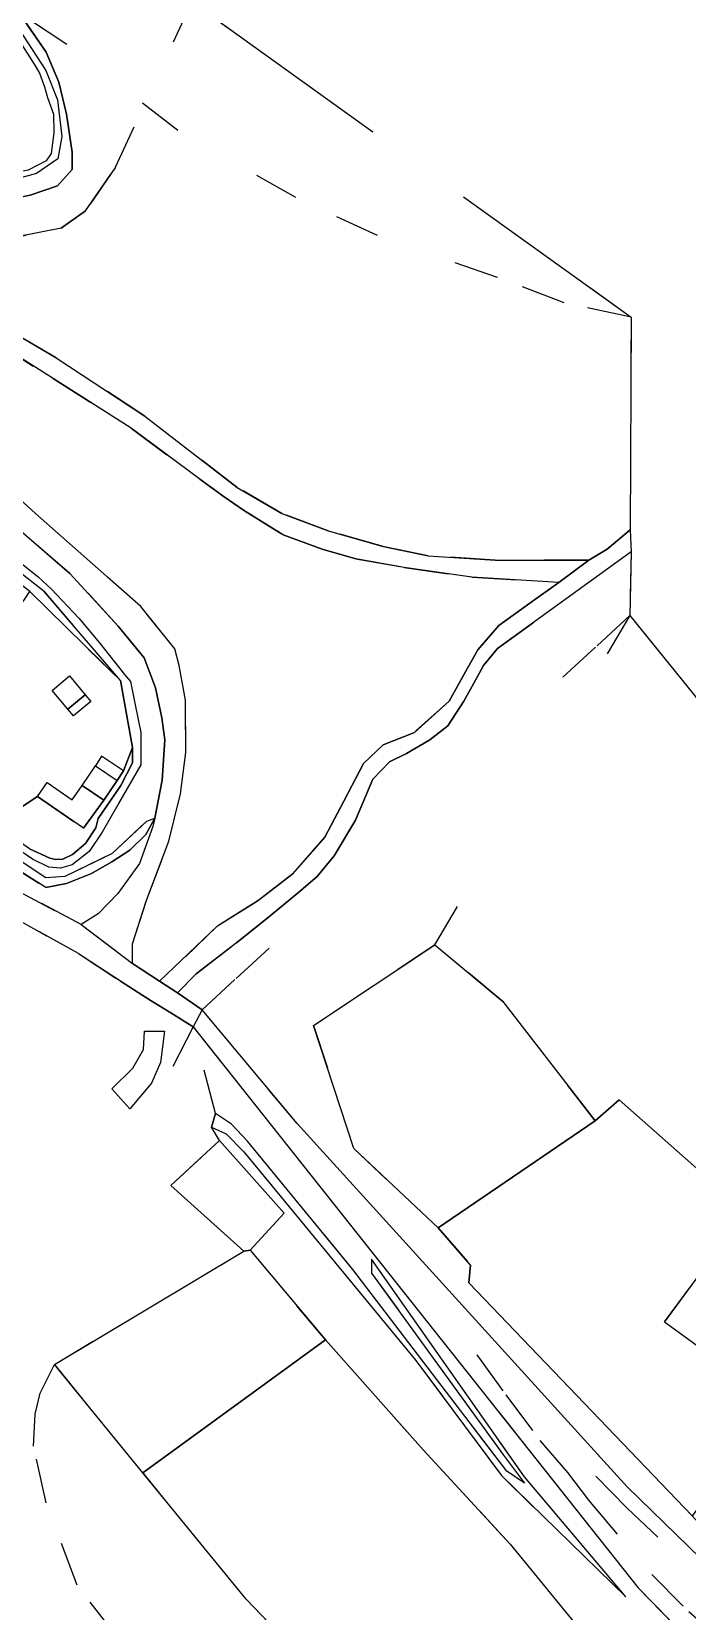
# Model space of a CAD drawing. Extents: x -14.1 to 15.6, y -19 to 8.9.
# Drawn here: x 7.472 to 8.942, y -10.684 to -7.143 of the extents above; entities that cross this region are included whole.
import ezdxf

# ---------------------------------------------------------------- set-up
doc = ezdxf.new("R2010")
doc.units = 0
doc.header["$MEASUREMENT"] = 0
doc.linetypes.add('DASHED', pattern=[0.75, 0.5, -0.25])
doc.linetypes.add('DOT', pattern=[1, 0, -1])
doc.layers.get('0').update_dxf_attribs({"linetype": 'CONTINUOUS'})

msp = doc.modelspace()

# ---------------------------------------------------------------- linework, layer by layer
at = {"color": 6, "linetype": 'DASHED'}
msp.add_lwpolyline([(1.0302, -2.4297), (4.6312, -4.7807), (7.8312, -7.0757), (8.8162, -7.7827), (8.8142, -8.2597), (8.8162, -8.3087), (8.8132, -8.4517), (9.9872, -9.9027), (11.6032, -11.8997), (11.0152, -12.9267), (10.9892, -12.9717), (10.9542, -13.0337), (10.9392, -13.0587), (10.9022, -13.1237)], dxfattribs=at)
at = {"color": 7, "linetype": 'Continuous'}
for points in [[(7.3972, -7.0657), (7.4522, -7.1507), (7.5042, -7.2297), (7.5302, -7.2957), (7.5402, -7.3777), (7.5312, -7.4277), (7.4832, -7.4607), (7.4142, -7.4797), (7.3402, -7.4777), (7.2092, -7.4247), (7.0882, -7.3427), (7.0262, -7.2957), (6.9502, -7.2557), (6.8662, -7.2007), (6.7962, -7.1417)], [(7.4442, -7.1007), (7.5052, -7.1887), (7.5332, -7.2557), (7.5502, -7.3277), (7.5632, -7.4127), (7.5632, -7.4517), (7.5302, -7.4887), (7.4692, -7.5097), (7.3902, -7.5257), (7.2602, -7.4797), (7.0822, -7.4007), (6.9732, -7.3377), (6.8802, -7.2927), (6.8372, -7.2647), (6.7992, -7.2447), (6.7562, -7.2207), (6.7262, -7.1717), (6.7562, -7.1107)], [(7.4442, -7.1007), (7.5052, -7.1887), (7.5332, -7.2557), (7.5502, -7.3277), (7.5632, -7.4127), (7.5632, -7.4517), (7.5302, -7.4887), (7.4692, -7.5097), (7.3902, -7.5257), (7.2602, -7.4797), (7.0822, -7.4007), (6.9732, -7.3377), (6.8802, -7.2927), (6.8372, -7.2647), (6.7992, -7.2447), (6.7562, -7.2207), (6.7262, -7.1717), (6.7562, -7.1107)], [(7.3992, -7.0957), (7.4402, -7.1557), (7.4782, -7.2157), (7.4902, -7.2357), (7.5012, -7.2667), (7.5082, -7.2907), (7.5212, -7.3277), (7.5222, -7.3697), (7.5162, -7.4157), (7.5052, -7.4327), (7.4642, -7.4537), (7.4062, -7.4647), (7.3562, -7.4567), (7.2982, -7.4457), (7.2212, -7.4077), (7.1432, -7.3557), (7.0902, -7.3177), (7.0432, -7.2857), (6.9732, -7.2467), (6.9132, -7.2117), (6.8692, -7.1837), (6.8272, -7.1477), (6.8082, -7.1247)], [(7.4152, -8.2337), (7.5582, -8.3577), (7.6662, -8.4757), (7.7242, -8.5467), (7.7502, -8.6137), (7.7642, -8.6807), (7.7712, -8.7307), (7.7652, -8.8207), (7.7482, -8.9057), (7.7442, -8.9247), (7.7142, -9.0077), (7.6652, -9.0747), (7.6212, -9.1207), (7.5832, -9.1447), (7.6982, -9.2317), (7.6982, -9.1877), (7.7292, -9.0917), (7.7802, -8.9577), (7.8062, -8.8517), (7.8182, -8.7587), (7.8172, -8.6417), (7.8032, -8.5637), (7.7932, -8.5267), (7.7172, -8.4317), (7.4812, -8.2227), (7.2582, -8.0207)], [(7.4672, -8.9747), (7.5132, -8.9957), (7.5262, -8.9987), (7.5422, -8.9977), (7.5642, -8.9877), (7.5932, -8.9627), (7.6162, -8.9277), (7.6212, -8.9067), (7.6722, -8.8327), (7.6982, -8.7817), (7.6982, -8.7477), (7.6712, -8.5977), (7.5002, -8.3977), (7.3122, -8.2507)], [(7.3722, -8.2727), (7.4872, -8.3647), (7.5162, -8.3917), (7.5782, -8.4577), (7.6242, -8.5127), (7.6802, -8.5837), (7.6942, -8.5997), (7.7042, -8.6517), (7.7172, -8.7137), (7.7172, -8.7597), (7.7172, -8.7867), (7.6302, -8.9377), (7.6012, -8.9807), (7.5632, -9.0107), (7.5372, -9.0177), (7.5112, -9.0157), (7.4742, -8.9977), (7.3772, -8.9317)], [(7.4262, -8.9877), (7.5042, -9.0387), (7.5472, -9.0357), (7.6532, -8.9847), (7.7302, -8.9127), (7.7482, -8.9057), (7.7282, -8.9427), (7.6922, -8.9777), (7.6522, -9.0037), (7.6062, -9.0297), (7.5502, -9.0527), (7.5042, -9.0617), (7.4042, -8.9977)], [(9.2762, -10.8617), (8.8072, -10.4047), (8.0672, -9.5907), (7.8542, -9.3357), (7.8342, -9.3737), (8.8322, -10.6317), (8.9382, -10.7407), (9.3552, -11.0527)]]:
    msp.add_lwpolyline(points, dxfattribs=at)
at = {"color": 7, "linetype": 'DOT'}
for points in [[(8.8162, -7.7827), (8.8142, -8.2597), (8.7622, -8.3027), (8.7212, -8.3277), (8.5112, -8.3277), (8.3612, -8.3177), (8.2602, -8.2967), (8.1372, -8.2617), (8.0332, -8.2227), (7.9332, -8.1647), (7.7262, -8.0047), (7.5272, -7.8737), (7.3732, -7.7837), (7.2892, -7.7537), (7.2272, -7.7487), (7.0822, -7.7567), (7.0912, -7.5967), (7.1792, -7.6177), (7.3622, -7.6177), (7.5382, -7.5837), (7.5932, -7.5447), (7.6602, -7.4467), (7.8312, -7.0757)], [(7.3122, -8.2507), (7.5002, -8.3977), (7.6712, -8.5977), (7.4682, -8.3977), (7.3002, -8.2687)], [(8.8162, -8.3087), (8.8132, -8.4517), (7.8542, -9.3357), (7.7992, -9.2977), (7.8412, -9.2547), (7.9312, -9.1857), (8.0072, -9.1247), (8.0712, -9.0717), (8.1122, -9.0367), (8.1502, -8.9907), (8.1982, -8.9107), (8.2372, -8.8187), (8.2742, -8.7797), (8.3122, -8.7607), (8.3652, -8.7307), (8.4052, -8.6987), (8.4412, -8.6437), (8.4672, -8.5967), (8.4852, -8.5637), (8.5162, -8.5257)], [(10.8372, -12.6257), (10.8332, -12.6437), (10.7932, -12.6257), (10.3902, -12.1897), (10.1112, -11.8857), (9.5672, -11.2177), (9.4252, -11.0357), (9.2762, -10.8617), (8.8072, -10.4047), (8.0672, -9.5907), (7.8542, -9.3357), (8.8132, -8.4517), (8.3762, -9.1897), (8.1042, -9.3707), (8.1942, -9.6467), (8.3832, -9.8247), (8.4562, -9.9077), (8.4522, -9.9477), (8.9532, -10.4697), (9.5002, -11.0867), (9.8642, -11.3657), (10.0282, -11.6567), (10.1692, -11.8527), (10.1332, -11.8847)], [(7.6982, -8.7477), (7.6982, -8.7817), (7.6722, -8.8327), (7.6212, -8.9067), (7.6162, -8.9277), (7.5932, -8.9627), (7.5642, -8.9877), (7.5422, -8.9977), (7.5262, -8.9987), (7.5132, -8.9957), (7.4672, -8.9747), (7.3482, -8.8907), (7.2212, -8.8087), (7.1802, -8.7837), (7.1682, -8.7797), (7.1712, -8.7577), (7.4062, -8.9097), (7.4852, -8.8577), (7.5882, -8.9287), (7.6342, -8.8657), (7.6642, -8.8217), (7.6782, -8.7997)], [(7.1542, -10.7167), (7.4802, -10.9197), (7.6362, -11.0257), (7.7232, -11.0867), (7.7702, -11.1267), (7.8242, -11.1017), (7.8392, -11.0547), (7.8212, -10.9487), (7.6652, -10.7427), (7.5742, -10.6257), (7.5052, -10.4407), (7.4762, -10.3137), (7.4802, -10.2417), (7.4912, -10.1947), (7.5232, -10.1307), (7.9482, -9.8767), (7.7842, -9.7297), (7.8932, -9.6287), (7.8752, -9.5987), (7.8842, -9.5677), (7.8342, -9.3737)], [(8.7202, -10.4347), (8.8622, -10.6017), (8.9452, -10.6847), (9.0362, -10.7647), (9.1192, -10.8447), (9.1962, -10.8987), (9.2972, -10.9387), (9.1162, -10.7607), (8.8762, -10.5177), (8.8072, -10.4527), (8.4702, -10.1087), (8.5352, -10.1987), (8.6112, -10.3007), (8.6732, -10.3727)]]:
    msp.add_lwpolyline(points, close=True, dxfattribs=at)
for points in [[(7.8312, -7.0757), (7.6602, -7.4467), (7.5932, -7.5447), (7.5382, -7.5837), (7.3622, -7.6177), (7.3902, -7.5257), (7.4692, -7.5097), (7.5302, -7.4887), (7.5632, -7.4517), (7.5632, -7.4127), (7.5502, -7.3277), (7.5332, -7.2557), (7.5052, -7.1887), (7.4442, -7.1007)], [(7.8312, -7.0757), (8.8162, -7.7827), (8.6662, -7.7507), (8.5162, -7.6937), (8.2472, -7.5997), (8.0642, -7.5147), (7.8002, -7.3647), (7.5512, -7.1717), (7.4442, -7.1007)], [(7.3912, -7.8387), (7.5202, -7.9207), (7.6952, -8.0317), (7.8492, -8.1457), (7.9042, -8.1857), (7.9472, -8.2157), (8.0362, -8.2707), (8.1232, -8.3027), (8.1992, -8.3247), (8.3072, -8.3437), (8.4592, -8.3657), (8.6542, -8.3777), (8.5892, -8.4237), (8.5192, -8.4737), (8.4722, -8.5287), (8.4492, -8.5697), (8.4082, -8.6437), (8.3302, -8.7137), (8.2602, -8.7417), (8.2162, -8.7837), (8.1722, -8.8677), (8.1292, -8.9487), (8.0582, -9.0297), (7.9782, -9.0917), (7.8892, -9.1477), (7.7592, -9.2717), (7.6982, -9.2317), (7.6982, -9.1877), (7.7292, -9.0917), (7.7802, -8.9577), (7.8062, -8.8517), (7.8182, -8.7587), (7.8172, -8.6417), (7.8032, -8.5637), (7.7932, -8.5267), (7.7172, -8.4317), (7.4812, -8.2227), (7.2582, -8.0207)], [(7.4262, -8.9877), (7.5042, -9.0387), (7.5472, -9.0357), (7.6532, -8.9847), (7.7302, -8.9127), (7.7482, -8.9057), (7.7652, -8.8207), (7.7712, -8.7307), (7.7642, -8.6807), (7.7502, -8.6137), (7.7242, -8.5467), (7.6662, -8.4757), (7.5582, -8.3577), (7.4152, -8.2337)], [(7.3722, -8.2727), (7.4872, -8.3647), (7.5162, -8.3917), (7.5782, -8.4577), (7.6242, -8.5127), (7.6802, -8.5837), (7.6942, -8.5997), (7.7042, -8.6517), (7.7172, -8.7137), (7.7172, -8.7597), (7.7172, -8.7867), (7.6302, -8.9377), (7.6012, -8.9807), (7.5632, -9.0107), (7.5372, -9.0177), (7.5112, -9.0157), (7.4742, -8.9977), (7.3772, -8.9317)], [(9.1452, -10.2197), (8.8912, -10.0347), (9.0722, -9.7877), (8.7892, -9.5377), (8.7352, -9.5847), (8.5282, -9.3167), (8.3762, -9.1897), (8.8132, -8.4517), (9.9872, -9.9027)], [(7.4042, -8.9977), (7.5042, -9.0617), (7.5502, -9.0527), (7.6062, -9.0297), (7.6522, -9.0037), (7.6922, -8.9777), (7.7282, -8.9427), (7.7482, -8.9057), (7.7442, -8.9247), (7.7142, -9.0077), (7.6652, -9.0747), (7.6212, -9.1207), (7.5832, -9.1447), (7.4352, -9.0657)], [(7.4352, -9.0657), (7.5832, -9.1447), (7.6982, -9.2317), (7.7592, -9.2717), (7.7992, -9.2977), (7.8542, -9.3357), (7.8342, -9.3737), (7.7842, -9.3427), (7.7402, -9.3157), (7.6712, -9.2717), (7.5772, -9.2097), (7.4182, -9.1207)], [(7.4182, -9.1207), (7.5772, -9.2097), (7.6712, -9.2717), (7.7402, -9.3157), (7.7842, -9.3427), (7.8342, -9.3737), (7.1542, -10.7167)], [(8.8602, -10.9187), (8.5452, -10.5337), (8.3502, -10.3217), (8.1312, -10.0757), (7.9622, -9.8747), (8.0382, -9.7917), (7.8932, -9.6287), (7.8752, -9.5987), (7.9082, -9.6137), (7.9482, -9.6537), (8.3332, -10.1217), (8.5252, -10.3797), (8.8042, -10.6517), (8.5772, -10.3827), (8.2342, -9.8947), (8.2342, -9.9257), (8.5302, -10.3337), (8.5772, -10.3967), (8.5372, -10.3697), (8.1922, -9.9177), (7.9562, -9.6297), (7.9202, -9.5917), (7.8842, -9.5677), (7.8342, -9.3737), (8.8322, -10.6317), (8.9382, -10.7407)], [(7.6652, -10.7427), (7.5742, -10.6257), (7.5052, -10.4407), (7.4762, -10.3137), (7.4802, -10.2417), (7.4912, -10.1947), (7.5232, -10.1307), (7.7212, -10.3737), (7.9532, -10.6567), (8.1372, -10.8487)]]:
    msp.add_lwpolyline(points, dxfattribs=at)
at = {"color": 5, "linetype": 'Continuous'}
msp.add_lwpolyline([(7.3732, -7.7837), (7.5272, -7.8737), (7.7262, -8.0047), (7.9332, -8.1647), (8.0332, -8.2227), (8.1372, -8.2617), (8.2602, -8.2967), (8.3612, -8.3177), (8.5112, -8.3277), (8.7212, -8.3277), (8.6542, -8.3777), (8.4592, -8.3657), (8.3072, -8.3437), (8.1992, -8.3247), (8.1232, -8.3027), (8.0362, -8.2707), (7.9472, -8.2157), (7.9042, -8.1857), (7.8492, -8.1457), (7.6952, -8.0317), (7.5202, -7.9207), (7.3912, -7.8387)], dxfattribs=at)
for points in [[(7.7592, -9.2717), (7.8892, -9.1477), (7.9782, -9.0917), (8.0582, -9.0297), (8.1292, -8.9487), (8.1722, -8.8677), (8.2162, -8.7837), (8.2602, -8.7417), (8.3302, -8.7137), (8.4082, -8.6437), (8.4492, -8.5697), (8.4722, -8.5287), (8.5192, -8.4737), (8.5892, -8.4237), (8.6542, -8.3777), (8.7212, -8.3277), (8.7622, -8.3027), (8.8142, -8.2597), (8.8162, -8.3087), (8.5162, -8.5257), (8.4852, -8.5637), (8.4672, -8.5967), (8.4412, -8.6437), (8.4052, -8.6987), (8.3652, -8.7307), (8.3122, -8.7607), (8.2742, -8.7797), (8.2372, -8.8187), (8.1982, -8.9107), (8.1502, -8.9907), (8.1122, -9.0367), (8.0712, -9.0717), (8.0072, -9.1247), (7.9312, -9.1857), (7.8412, -9.2547), (7.7992, -9.2977)], [(7.7252, -9.3837), (7.7702, -9.3837), (7.7612, -9.4537), (7.7412, -9.4997), (7.6922, -9.5577), (7.6522, -9.5127), (7.6992, -9.4667), (7.7232, -9.4247)]]:
    msp.add_lwpolyline(points, close=True, dxfattribs=at)
at = {"color": 7, "linetype": 'Continuous'}
for points in [[(7.4682, -8.3977), (7.6712, -8.5977), (7.6982, -8.7477), (7.6782, -8.7997), (7.6642, -8.8217), (7.6342, -8.8657), (7.5882, -8.9287), (7.4852, -8.8577), (7.4062, -8.9097), (7.1712, -8.7577), (7.2352, -8.6527), (7.2772, -8.6807)], [(7.4682, -8.3977), (7.6712, -8.5977), (7.6982, -8.7477), (7.6782, -8.7997), (7.6642, -8.8217), (7.6342, -8.8657), (7.5882, -8.9287), (7.4852, -8.8577), (7.4062, -8.9097), (7.1712, -8.7577), (7.2352, -8.6527), (7.2772, -8.6807)], [(7.5572, -8.5867), (7.5922, -8.6297), (7.5532, -8.6617), (7.5182, -8.6197)], [(7.5532, -8.6617), (7.5922, -8.6297), (7.6052, -8.6447), (7.5662, -8.6767)], [(7.6152, -8.7887), (7.6642, -8.8217), (7.6782, -8.7997), (7.6292, -8.7667)], [(7.6152, -8.7887), (7.6642, -8.8217), (7.6342, -8.8657), (7.5852, -8.8327)], [(7.5852, -8.8327), (7.6342, -8.8657), (7.5882, -8.9287), (7.4852, -8.8577), (7.5072, -8.8257), (7.5632, -8.8647)], [(8.3762, -9.1897), (8.5282, -9.3167), (8.7352, -9.5847), (8.3832, -9.8247), (8.1942, -9.6467), (8.1042, -9.3707)], [(8.3762, -9.1897), (8.5282, -9.3167), (8.7352, -9.5847), (8.3832, -9.8247), (8.1942, -9.6467), (8.1042, -9.3707)], [(8.7892, -9.5377), (9.0722, -9.7877), (8.8912, -10.0347), (9.1452, -10.2197), (9.0832, -10.2997), (8.9532, -10.4697), (8.4522, -9.9477), (8.4562, -9.9077), (8.3832, -9.8247), (8.7352, -9.5847)], [(8.7892, -9.5377), (9.0722, -9.7877), (8.8912, -10.0347), (9.1452, -10.2197), (9.0832, -10.2997), (8.9532, -10.4697), (8.4522, -9.9477), (8.4562, -9.9077), (8.3832, -9.8247), (8.7352, -9.5847)], [(7.8752, -9.5987), (7.9082, -9.6137), (7.9482, -9.6537), (8.3332, -10.1217), (8.5252, -10.3797), (8.8042, -10.6517), (8.5772, -10.3827), (8.2342, -9.8947), (8.2342, -9.9257), (8.5302, -10.3337), (8.5772, -10.3967), (8.5372, -10.3697), (8.1922, -9.9177), (7.9562, -9.6297), (7.9202, -9.5917), (7.8842, -9.5677)], [(7.8932, -9.6287), (8.0382, -9.7917), (7.9622, -9.8747), (7.9482, -9.8767), (7.7842, -9.7297)], [(7.8932, -9.6287), (8.0382, -9.7917), (7.9622, -9.8747), (7.9482, -9.8767), (7.7842, -9.7297)], [(7.5232, -10.1307), (7.9482, -9.8767), (7.9622, -9.8747), (8.1312, -10.0757), (7.7212, -10.3737)], [(7.5232, -10.1307), (7.9482, -9.8767), (7.9622, -9.8747), (8.1312, -10.0757), (7.7212, -10.3737)], [(7.7212, -10.3737), (8.1312, -10.0757), (8.3502, -10.3217), (8.5452, -10.5337), (8.8602, -10.9187), (8.9312, -10.9987), (8.5482, -11.2787), (8.4562, -11.1827), (8.1372, -10.8487), (7.9532, -10.6567)], [(7.7212, -10.3737), (8.1312, -10.0757), (8.3502, -10.3217), (8.5452, -10.5337), (8.8602, -10.9187), (8.9312, -10.9987), (8.5482, -11.2787), (8.4562, -11.1827), (8.1372, -10.8487), (7.9532, -10.6567)]]:
    msp.add_lwpolyline(points, close=True, dxfattribs=at)

doc.saveas('drawing.dxf')
